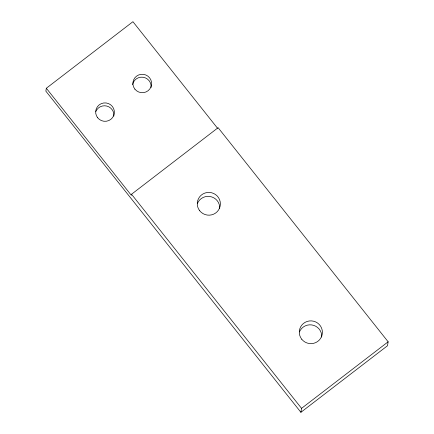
<?xml version="1.0" encoding="UTF-8"?>
<svg xmlns="http://www.w3.org/2000/svg" width="434" height="434" viewBox="0 0 434 434"><rect width="100%" height="100%" fill="white"/><g stroke="black" fill="none" stroke-linecap="round" stroke-linejoin="round"><path stroke-width="0.65" d="M46.33 88.254L45.852 91.14L300.898 412.3L387.491 345.746L388.148 341.802L218.118 127.694L131.524 194.248L131.345 195.305L46.33 88.254L132.929 21.7L217.521 128.225M300.898 412.3L301.549 408.356L388.148 341.802M131.524 194.248L301.549 408.356M132.576 84.635A9.364 9.217 9.4 0 1 143.193 77.268A9.364 9.217 9.4 0 1 151.07 87.522M299.46 331.907A11.566 11.382 9.4 0 1 321.724 337.028M197.443 203.443A11.566 11.382 9.4 0 1 219.707 208.564M95.854 111.516A9.364 9.217 9.4 0 1 113.833 116.144M134.893 89.149A9.364 9.217 9.4 0 0 150.94 86.963A9.364 9.217 9.4 0 0 140.925 74.355A9.364 9.217 9.4 0 0 134.893 89.149M97.655 117.766A9.364 9.217 9.4 0 0 113.703 115.585A9.364 9.217 9.4 0 0 103.693 102.977A9.364 9.217 9.4 0 0 97.655 117.766M199.732 210.783A11.566 11.382 9.4 0 0 219.555 208.087A11.566 11.382 9.4 0 0 207.186 192.512A11.566 11.382 9.4 0 0 199.732 210.783M301.749 339.247A11.566 11.382 9.4 0 0 321.572 336.551A11.566 11.382 9.4 0 0 309.203 320.976A11.566 11.382 9.4 0 0 301.749 339.247"/></g></svg>
